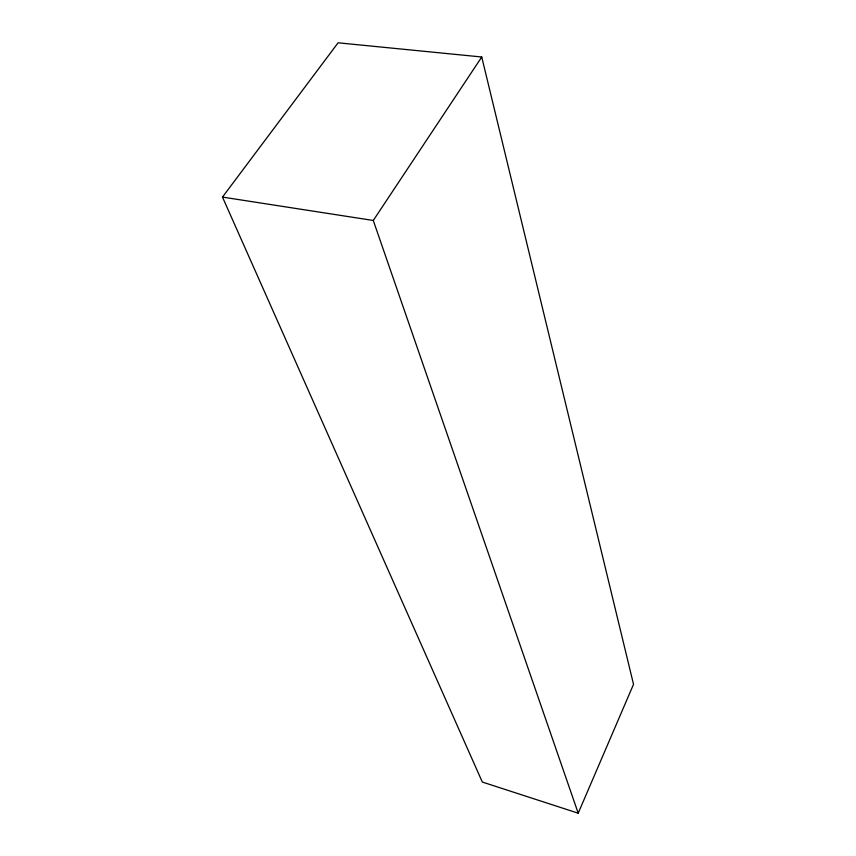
<?xml version="1.0" encoding="UTF-8"?>
<svg xmlns="http://www.w3.org/2000/svg" width="856" height="856" viewBox="0 0 856 856"><rect width="100%" height="100%" fill="white"/><g stroke="black" fill="none" stroke-linecap="round" stroke-linejoin="round"><path stroke-width="1.28" d="M578.207 813.2L633.526 684.329L481.746 56.999L338.099 42.8L222.474 197.083L482.324 782.042L578.207 813.2L373.28 220.474L481.746 56.999M222.474 197.083L373.28 220.474"/></g></svg>
